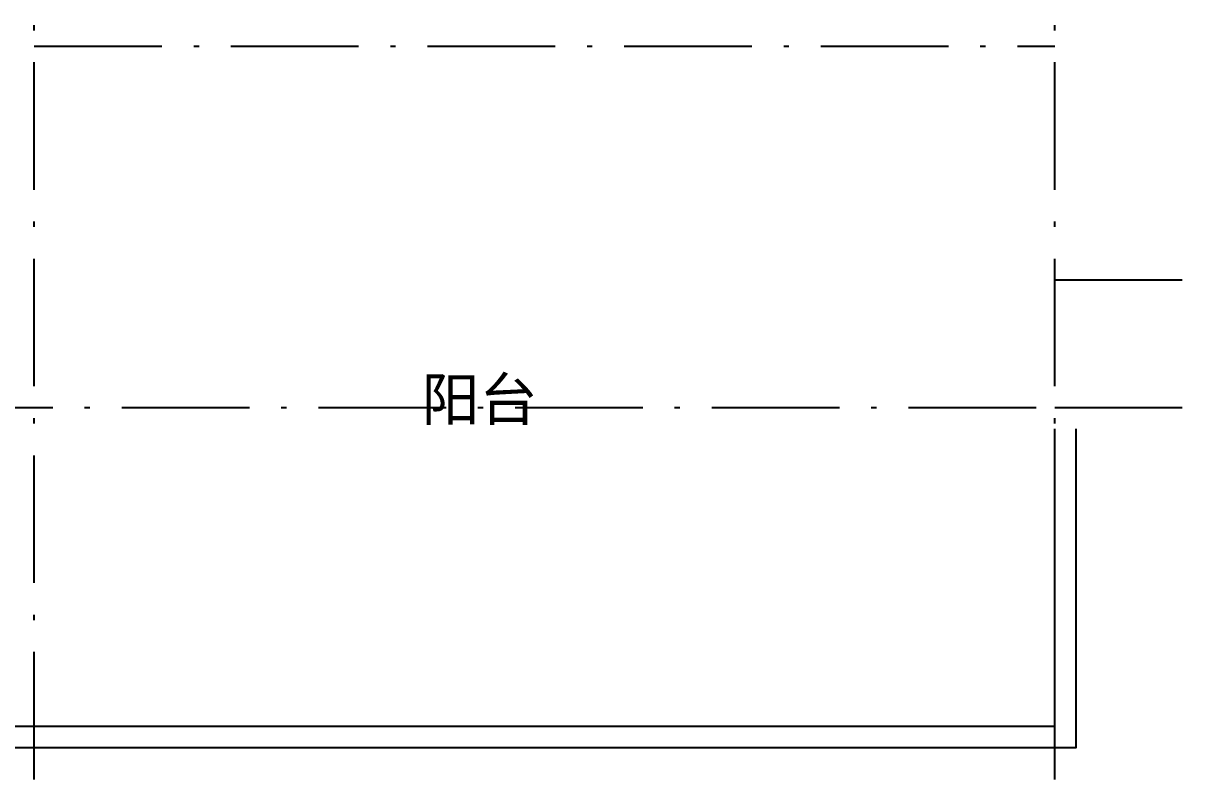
# Model space of a CAD drawing. Extents: x 3694 to 117786, y 20013 to 108631.
# Drawn here: x 25230 to 30779, y 26230 to 29787 of the extents above; entities that cross this region are included whole.
import ezdxf

# ---------------------------------------------------------------- set-up
doc = ezdxf.new("R2010")
doc.units = 0
doc.header["$LTSCALE"] = 1000
doc.header["$MEASUREMENT"] = 0
doc.linetypes.add('ACAD_ISO04W100', pattern=[30, 24, -3, 0, -3])
doc.linetypes.add('ACAD_ISO10W100', pattern=[18.5, 12, -3, 0.5, -3])
for name, color, linetype in [('BALCONY', 6, 'Continuous'), ('DOTE', 1, 'ACAD_ISO04W100'), ('PUB_TEXT', 7, 'Continuous')]:
    doc.layers.add(name, color=color, linetype=linetype)
doc.styles.get("Standard").update_dxf_attribs({"font": 'gbenor.shx', "bigfont": 'gbcbig.shx'})

msp = doc.modelspace()

# ---------------------------------------------------------------- linework, layer by layer
at = {"layer": 'BALCONY'}
for points in [[(21279.8, 27880.9), (21279.8, 26380.9), (30179.8, 26380.9), (30179.8, 27880.9)], [(21379.8, 27880.9), (21379.8, 26480.9), (30079.8, 26480.9), (30079.8, 27880.9)]]:
    msp.add_lwpolyline(points, dxfattribs=at)
at = {"layer": 'DOTE', "linetype": 'ACAD_ISO10W100', "ltscale": 0.05}
for p, q in [((30079.8, 26230.3), (30079.8, 44587.7)), ((25279.8, 26230.3), (25279.8, 35480.9)), ((25279.8, 29680.9), (30079.8, 29680.9)), ((30079.8, 28580.9), (37279.8, 28580.9)), ((18291.9, 27980.9), (30079.8, 27980.9)), ((30079.8, 27980.9), (37279.8, 27980.9)), ((18291.9, 26480.9), (30079.8, 26480.9))]:
    msp.add_line(p, q, dxfattribs=at)

# ---------------------------------------------------------------- texts
at = {"layer": 'PUB_TEXT', "insert": (27647.2, 28119.1, 0), "char_height": 200, "width": 4105.676, "attachment_point": 3}
msp.add_mtext('{\\fSimSun|b0|i0|c134|p2;阳台}', dxfattribs=at)

doc.saveas('drawing.dxf')
